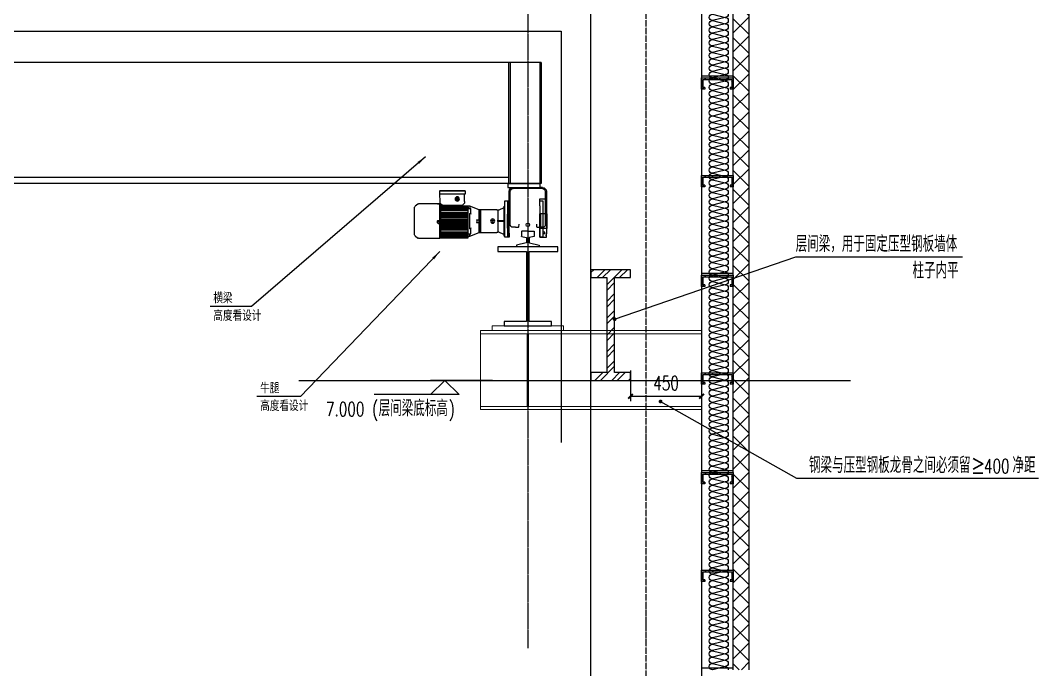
# Model space of a CAD drawing. Extents: x -1899985 to 1774885, y 556286 to 2175695.
# Drawn here: x -1059350 to -1052915, y 573428 to 577535 of the extents above; entities that cross this region are included whole.
import ezdxf

# ---------------------------------------------------------------- set-up
doc = ezdxf.new("R2010")
doc.units = 0
doc.header["$LTSCALE"] = 10
doc.header["$MEASUREMENT"] = 0
for name, pattern in [('20剖面图$0$__DASH', [0.35, 0.25, -0.1]), ('20剖面图$0$CENTER', [2, 1.25, -0.25, 0.25, -0.25]), ('20剖面图$0$DASH', [0.35, 0.25, -0.1]), ('20剖面图$0$DOTE', [2.42, 2, -0.2, 0.02, -0.2]), ('20剖面图$0$HIDDEN', [0.375, 0.25, -0.125])]:
    doc.linetypes.add(name, pattern=pattern)
doc.layers.get('Defpoints').update_dxf_attribs({"color": 210})
for name, color, linetype in [('20剖面图$0$06A-01-03', 7, 'Continuous'), ('20剖面图$0$5剖面线层', 2, 'Continuous'), ('20剖面图$0$A-AXIS-DOTE', 14, '20剖面图$0$DOTE'), ('20剖面图$0$A-AXIS-SYMB', 3, 'Continuous'), ('20剖面图$0$A-HATCH-2', 251, 'Continuous'), ('20剖面图$0$A-LIN-V', 9, 'Continuous'), ('20剖面图$0$AS-COLN', 6, 'Continuous'), ('20剖面图$0$AS-WALL', 40, 'Continuous'), ('20剖面图$0$COLUMN', 9, 'Continuous'), ('20剖面图$0$CRANE', 11, '20剖面图$0$HIDDEN'), ('20剖面图$0$DIM_ELEV', 3, 'Continuous'), ('20剖面图$0$FAG16-10.01MA1-被', 7, 'Continuous'), ('20剖面图$0$FAG16-10.02MA1-被', 7, 'Continuous'), ('20剖面图$0$FAG16-10MA1-端梁结构', 7, 'Continuous'), ('20剖面图$0$FAG16-20.02MA1-轴', 7, 'Continuous'), ('20剖面图$0$FHSGH10105-主梁-01', 7, 'Continuous'), ('20剖面图$0$FHSGH10105-主梁-02', 7, 'Continuous'), ('20剖面图$0$FHSGH10105-主梁-04', 7, 'Continuous'), ('20剖面图$0$FHSGH10105-主梁-06', 7, 'Continuous'), ('20剖面图$0$G80接口', 7, 'Continuous'), ('20剖面图$0$G80箱体', 7, 'Continuous'), ('20剖面图$0$PUB_HATCH', 8, 'Continuous'), ('20剖面图$0$PUB_TEXT', 7, 'Continuous'), ('20剖面图$0$S-DOTE1', 140, '20剖面图$0$CENTER'), ('20剖面图$0$S-SB', 21, 'Continuous'), ('20剖面图$0$六角头螺栓_M5-135', 7, 'Continuous'), ('20剖面图$0$后端盖', 7, 'Continuous'), ('20剖面图$0$建-墙-填充', 8, 'Continuous'), ('20剖面图$0$建-引出', 3, 'Continuous'), ('20剖面图$0$建-柱-钢', 9, 'Continuous'), ('20剖面图$0$接线盒', 7, 'Continuous'), ('20剖面图$0$接线盒盖', 7, 'Continuous'), ('20剖面图$0$机壳', 7, 'Continuous'), ('20剖面图$0$电机接线盒密封垫', 7, 'Continuous'), ('20剖面图$0$端盖', 7, 'Continuous'), ('20剖面图$0$连接板', 7, 'Continuous'), ('20剖面图$0$齿轴1', 7, 'Continuous'), ('A-LIN-V', 9, 'Continuous')]:
    doc.layers.add(name, color=color, linetype=linetype)
doc.layers.add('20剖面图$0$S-bkl', color=4, linetype='Continuous', lineweight=0)
doc.styles.add('20剖面图$0$_TCH_DIM', font='SIMPLEX', dxfattribs={"bigfont": 'GBCBIG'})
doc.styles.add('20剖面图$0$_TCH_DIM_T3', font='SIMPLEX', dxfattribs={"width": 0.705882, "bigfont": 'GBCBIG'})
doc.styles.add('20剖面图$0$A-STANDARD', font='SIMPLEX', dxfattribs={"bigfont": 'GBCBIG'})
doc.dimstyles.new('20剖面图$0$_TCH_ARCH&&30', dxfattribs={"dimtxt": 89.25, "dimasz": 30, "dimexe": 30, "dimexo": 30, "dimgap": 37.875, "dimtad": 1, "dimdec": 0, "dimzin": 0, "dimdsep": 46, "dimtxsty": '20剖面图$0$_TCH_DIM_T3', "dimblk": '20剖面图$0$_ArchTick', "dimcen": 0.09, "dimclrt": 7, "dimazin": 2, "dimtfac": 1, "dimtdec": 0, "dimtix": 1, "dimtmove": 2, "dimatfit": 3, "dimfxl": 1, "dimtolj": 1, "dimtzin": 0, "dimarcsym": 0})

# ---------------------------------------------------------------- blocks, each defined once
blk = doc.blocks.new('20剖面图$0$55555')
at = {"layer": '20剖面图$0$COLUMN'}
blk.add_lwpolyline([(16850, 700), (16850, -14200), (16150, -14200), (16150, 700)], close=True, dxfattribs=at)
blk = doc.blocks.new('20剖面图$0$CURVEPATTERNLIB$SYSLIB$岩棉板')
at = {"color": 0}
for p, q in [((0, -17), (12, -67)), ((12, -67), (24, -17))]:
    blk.add_line(p, q, dxfattribs=at)
for centre, start, end in [((12, -17), 0, 180), ((0, -67), 270, 0), ((24, -67), 180, 270)]:
    blk.add_arc(centre, 12, start, end, dxfattribs=at)
blk = doc.blocks.new('20剖面图$0$CURVEPATTERNLIB$SYSLIB$防水材料1')
at = {"layer": '20剖面图$0$PUB_HATCH'}
h = blk.add_hatch(dxfattribs=at)
h.set_pattern_fill('ANSI31', color=256, scale=10, angle=90, style=0)
h.set_pattern_definition([(45, (-196995.837, -685381.036), (11.22532015, -11.22532015), [])])
h.paths.add_polyline_path([(35, 0), (0, 0), (0, -100), (35, -100), (35, -90), (30, -90), (30, -95), (5, -95), (5, -5), (30, -5), (30, -10), (35, -10)])
h = blk.add_hatch(dxfattribs=at)
h.set_pattern_fill('ANSI31', color=256, scale=10, angle=90, style=0)
h.set_pattern_definition([(45, (-196695.837, -685381.036), (11.22532015, -11.22532015), [])])
h.paths.add_polyline_path([(335, 0), (300, 0), (300, -100), (335, -100), (335, -90), (330, -90), (330, -95), (305, -95), (305, -5), (330, -5), (330, -10), (335, -10)])
at = {"layer": '20剖面图$0$A-LIN-V', "extrusion": (-3.26108e-18, 2.41725e-31, -1)}
blk.add_line((600, 0), (600, -100), dxfattribs=at)
at = {"layer": '20剖面图$0$A-LIN-V'}
for p, q in [((30, -10), (35, -10)), ((330, -10), (335, -10)), ((30, -90), (35, -90)), ((330, -90), (335, -90))]:
    blk.add_line(p, q, dxfattribs=at)
at = {"layer": '20剖面图$0$A-LIN-V', "extrusion": (-3.26108e-18, 2.41725e-31, -1)}
for points in [[(-35, -10), (-35, 0), (0, 0), (0, -100), (-35, -100), (-35, -90)], [(-335, -10), (-335, 0), (-300, 0), (-300, -100), (-335, -100), (-335, -90)], [(-30, -10), (-30, -5), (-5, -5), (-5, -95), (-30, -95), (-30, -90)], [(-330, -10), (-330, -5), (-305, -5), (-305, -95), (-330, -95), (-330, -90)]]:
    blk.add_lwpolyline(points, dxfattribs=at)
at = {"layer": '20剖面图$0$A-LIN-V', "xscale": 0.8142221102150538, "yscale": 0.8108108108108109, "zscale": 0.8142221102150538}
for p in [(0, -20.1), (19.5, -20.1), (39.1, -20.1), (58.6, -20.1), (78.2, -20.1), (97.7, -20.1), (117.2, -20.1), (136.8, -20.1), (156.3, -20.1), (175.9, -20.1), (195.4, -20.1), (215, -20.1), (234.5, -20.1), (254, -20.1), (273.6, -20.1), (293.1, -20.1), (312.7, -20.1), (332.2, -20.1), (351.7, -20.1), (371.3, -20.1), (390.8, -20.1), (410.4, -20.1), (429.9, -20.1), (449.5, -20.1), (469, -20.1), (488.5, -20.1), (508.1, -20.1), (527.6, -20.1), (547.2, -20.1), (566.7, -20.1), (586.2, -20.1)]:
    blk.add_blockref('20剖面图$0$CURVEPATTERNLIB$SYSLIB$岩棉板', p, dxfattribs=at)
blk = doc.blocks.new('20剖面图$0$w42342343')
at = {"layer": '20剖面图$0$PUB_HATCH'}
h = blk.add_hatch(dxfattribs=at)
h.set_pattern_fill('多孔材料', color=256, scale=30, style=0)
h.set_pattern_definition([(45, (60, 0), (-60.000061, 60.000061), []), (135, (60, 0), (-60.000061, -60.000061), [])])
h.paths.add_polyline_path([(-1138445, 573427.5), (-1138445, 585907.5), (-1138545, 585907.5), (-1138545, 573427.5)])
at = {"layer": '20剖面图$0$AS-WALL'}
for p, q in [((-1138545, 573427.5), (-1138545, 585907.5)), ((-1138445, 573427.5), (-1138445, 585907.5))]:
    blk.add_line(p, q, dxfattribs=at)
at = {"layer": '20剖面图$0$COLUMN'}
blk.add_lwpolyline([(-1138245, 582457.5), (-1138245, 568257.5)], dxfattribs=at)
at = {"layer": '20剖面图$0$A-HATCH-2', "xscale": 2.060149600194392, "yscale": 1.999999999990687, "zscale": 1.999999999990687, "rotation": 269.9999999985291}
for p in [(-1138245, 578419.5), (-1138245, 577171.5), (-1138245, 575923.5), (-1138245, 574675.5)]:
    blk.add_blockref('20剖面图$0$CURVEPATTERNLIB$SYSLIB$防水材料1', p, dxfattribs=at)
blk = doc.blocks.new('20剖面图$0$n44')
at = {"layer": '20剖面图$0$5剖面线层'}
h = blk.add_hatch(color=3, dxfattribs=at)
h.dxf.hatch_style = 1
h.paths.add_polyline_path([(1555843.8, -79902.2, 1), (1555816.6, -79902.2, 1)])
at = {"color": 3, "ltscale": 0.5}
for p, q in [((1555344.4, -80107.2), (1555344.4, -80138.3)), ((1555384.3, -80105.6), (1555345.9, -80105.6)), ((1555384.3, -80105.6), (1555422.6, -80105.6)), ((1555424.2, -80107.2), (1555424.2, -80138.3)), ((1555345.6, -80139.8), (1555374.6, -80146.5)), ((1555375.9, -80148), (1555375.9, -80179.4)), ((1555375.9, -80153.1), (1555375.9, -80179.4)), ((1555392.7, -80148), (1555392.7, -80179.4)), ((1555392.7, -80153.1), (1555392.7, -80179.4)), ((1555423, -80139.8), (1555393.9, -80146.5)), ((1555374.6, -80181), (1555311.9, -80195.4)), ((1555374.6, -80181), (1555311.9, -80195.4)), ((1555311.9, -80195.4), (1555311.9, -80205.4)), ((1555311.9, -80205.4), (1555456.7, -80205.4)), ((1555393.9, -80181), (1555456.7, -80195.4)), ((1555393.9, -80181), (1555456.7, -80195.4)), ((1555456.7, -80195.4), (1555456.7, -80205.4))]:
    blk.add_line(p, q, dxfattribs=at)
at = {"color": 3}
blk.add_line((1555513.5, -80086.9), (1555510.4, -80086.9), dxfattribs=at)
at = {"color": 6, "linetype": '20剖面图$0$DASH'}
blk.add_lwpolyline([(1563769.3, -78840.6), (1555174.3, -78840.6), (1555174.3, -81443.1)], dxfattribs=at)
at = {"color": 3}
blk.add_lwpolyline([(1555276.2, -80113.6), (1555289.7, -80113.6), (1555289.7, -80121.4), (1555276.2, -80121.4)], close=True, dxfattribs=at)
at = {"color": 3, "ltscale": 0.5}
for centre, start, end in [((1555345.9, -80107.2), 90, 180), ((1555422.6, -80107.2), 0, 90), ((1555345.9, -80138.3), 180, 257), ((1555374.3, -80148), 0, 77), ((1555374.3, -80179.4), 283, 0), ((1555374.3, -80179.4), 283, 0), ((1555394.3, -80148), 103, 180), ((1555394.3, -80179.4), 180, 257), ((1555394.3, -80179.4), 180, 257), ((1555422.6, -80138.3), 282.99999, 0)]:
    blk.add_arc(centre, 1.57, start, end, dxfattribs=at)
at = {"layer": '20剖面图$0$06A-01-03', "color": 3, "linetype": 'Continuous'}
for p, q in [((1555939.8, -79934.2), (1555939.8, -79934.3)), ((1555939.8, -79934.2), (1555946.9, -79934.2)), ((1555946.9, -79934.3), (1555939.8, -79934.3)), ((1555939.8, -79934.3), (1555939.8, -79935.1)), ((1555939.8, -80047.8), (1555939.8, -79935.1)), ((1555939.8, -79935.1), (1555950.8, -79935.1)), ((1555946.9, -79934.2), (1555946.9, -79934.3)), ((1555946.9, -79935.1), (1555946.9, -79934.3)), ((1555954.7, -79934.7), (1555954.7, -79934.2)), ((1555954.7, -79934.2), (1556075.4, -79934.2)), ((1556080.2, -79935.8), (1556097.1, -79949.1)), ((1556100.1, -80130.5), (1556100.1, -79955.3)), ((1555946.9, -80047.8), (1555939.8, -80047.8)), ((1555946.9, -80042.2), (1555946.9, -80047.8)), ((1555954.7, -80053.2), (1555954.7, -80042.2)), ((1555950.8, -80057), (1555939.8, -80057)), ((1555939.8, -80057.1), (1555939.8, -80057)), ((1555939.8, -80151.7), (1555939.8, -80057.1)), ((1555939.8, -80057.1), (1555950.8, -80057.1)), ((1555946.9, -80151.7), (1555939.8, -80151.7)), ((1556075.4, -80151.7), (1555954.7, -80151.7)), ((1556097.1, -80136.7), (1556080.2, -80150))]:
    blk.add_line(p, q, dxfattribs=at)
for centre, radius, start, end in [((1555950.8, -79852.4), 81.9, 267.25098, 272.74902), ((1556075.4, -79942), 7.86, 51.84277, 90), ((1556092.2, -79955.3), 7.86, 0, 51.84277), ((1555950.8, -80042.2), 3.93, 359.65217, 180.34783), ((1555950.8, -80053.1), 3.91, 269.79706, 359.8507), ((1555950.8, -80053.2), 3.91, 269.78729, 359.86274), ((1555950.8, -80233.5), 81.9, 87.25098, 92.74902), ((1556075.4, -80143.8), 7.86, 270, 308.15723), ((1556092.2, -80130.5), 7.86, 308.15723, 0)]:
    blk.add_arc(centre, radius, start, end, dxfattribs=at)
blk.add_open_spline([(1555950.8, -79935.1), (1555950.9, -79935.1), (1555951, -79935.1), (1555951.3, -79935.1), (1555951.6, -79935.1), (1555951.9, -79935.1), (1555952.4, -79935.1), (1555953, -79935), (1555953.6, -79935), (1555954.1, -79934.9), (1555954.4, -79934.8), (1555954.6, -79934.8), (1555954.6, -79934.7), (1555954.7, -79934.7), (1555954.7, -79934.7), (1555954.7, -79934.7)], degree=3, knots=[0, 0, 0, 0, 0.041659, 0.083241, 0.124924, 0.187526, 0.250171, 0.374622, 0.499792, 0.624328, 0.7493, 0.81163, 0.874211, 0.937221, 1, 1, 1, 1], dxfattribs=at)
at = {"layer": '20剖面图$0$FAG16-10.01MA1-被', "color": 3, "linetype": 'Continuous'}
for p, q in [((1555325, -80082), (1555305.7, -80082)), ((1555328.5, -80078.9), (1555325, -80082)), ((1555329.3, -80062.9), (1555328.5, -80078.9)), ((1555440.1, -80078.7), (1555439.3, -80062.9)), ((1555443.4, -80082), (1555440.1, -80078.7)), ((1555462.9, -80082), (1555443.4, -80082))]:
    blk.add_line(p, q, dxfattribs=at)
at = {"layer": '20剖面图$0$FAG16-10.02MA1-被', "color": 3, "linetype": 'Continuous'}
for p, q in [((1555263.4, -79996.8), (1555263.4, -79995.8)), ((1555308.2, -79995.8), (1555263.4, -79995.8)), ((1555263.4, -79996.8), (1555263.4, -80090.1)), ((1555263.4, -79998.1), (1555266.4, -79998.1)), ((1555305, -79998.9), (1555308.2, -79995.8)), ((1555305, -79999.9), (1555305, -79998.9)), ((1555305, -79999.9), (1555305, -80086.9)), ((1555308.2, -79995.8), (1555308.2, -79996.8)), ((1555308.2, -80090.1), (1555308.2, -79996.8)), ((1555502.1, -79998.1), (1555505.2, -79998.1)), ((1555505.2, -79996.8), (1555505.2, -79995.8)), ((1555505.2, -79995.8), (1555510.4, -79995.8)), ((1555505.2, -79996.8), (1555505.2, -80090.1)), ((1555510.4, -79996.8), (1555510.4, -79995.8)), ((1555510.4, -79995.8), (1555513.5, -79998.9)), ((1555510.4, -79996.8), (1555510.4, -80090.1)), ((1555513.5, -79998.9), (1555513.5, -79999.9)), ((1555513.5, -80086.9), (1555513.5, -79999.9)), ((1555266.4, -80087.7), (1555263.4, -80087.7)), ((1555263.4, -80090.1), (1555308.2, -80090.1)), ((1555308.2, -80090.1), (1555305, -80086.9)), ((1555505.2, -80087.7), (1555502.1, -80087.7)), ((1555510.4, -80090.1), (1555505.2, -80090.1))]:
    blk.add_line(p, q, dxfattribs=at)
at = {"layer": '20剖面图$0$FAG16-10MA1-端梁结构', "color": 3, "linetype": 'Continuous'}
for p, q in [((1555266.4, -79855.9), (1555266.4, -80119.9)), ((1555272.7, -80066.3), (1555272.7, -79855.9)), ((1555477, -79830.8), (1555291.6, -79830.8)), ((1555291.6, -79837.1), (1555477, -79837.1)), ((1555495.9, -80066.3), (1555495.9, -79855.9)), ((1555502.1, -80119.9), (1555502.1, -79855.9)), ((1555510, -79914.1), (1555502.1, -79914.1)), ((1555510, -79945.5), (1555510, -79914.1)), ((1555510, -79945.5), (1555510, -79995.8)), ((1555288.4, -80082), (1555305.7, -80082)), ((1555308.6, -80113.6), (1555308.6, -80090.1)), ((1555308.6, -80113.6), (1555308.6, -80145.1)), ((1555462.9, -80082), (1555480.1, -80082)), ((1555510, -80090.1), (1555510, -80113.6)), ((1555510, -80145.1), (1555510, -80113.6)), ((1555266.4, -80145.1), (1555266.4, -80119.9)), ((1555308.6, -80145.1), (1555266.4, -80145.1)), ((1555502.1, -80119.9), (1555502.1, -80145.1)), ((1555502.1, -80145.1), (1555510, -80145.1))]:
    blk.add_line(p, q, dxfattribs=at)
for centre, radius, start, end in [((1555291.6, -79855.9), 25.1, 90, 180), ((1555291.6, -79855.9), 18.9, 90, 180), ((1555477, -79855.9), 25.1, 0, 90), ((1555477, -79855.9), 18.9, 0, 90), ((1555288.4, -80066.3), 15.7, 180, 270), ((1555384.3, -80066.5), 11, 0, 180), ((1555384.3, -80066.5), 11, 180, 0), ((1555480.1, -80066.3), 15.7, 270, 0), ((1555291.6, -80119.9), 25.1, 180, 221.40962)]:
    blk.add_arc(centre, radius, start, end, dxfattribs=at)
at = {"layer": '20剖面图$0$FAG16-20.02MA1-轴', "color": 3, "linetype": 'Continuous'}
for p, q in [((1555289.7, -79914.1), (1555289.7, -79945.5)), ((1555308.6, -79914.1), (1555289.7, -79914.1)), ((1555510, -79914.1), (1555510, -79945.5)), ((1555528.9, -79914.1), (1555510, -79914.1)), ((1555528.9, -79945.5), (1555528.9, -79914.1)), ((1555289.7, -79945.5), (1555289.7, -80113.6)), ((1555510, -79995.8), (1555510, -79945.5)), ((1555528.9, -80113.6), (1555528.9, -79945.5)), ((1555289.7, -80113.6), (1555289.7, -80145.1)), ((1555308.6, -80090.1), (1555308.6, -80113.6)), ((1555308.6, -80145.1), (1555308.6, -80113.6)), ((1555510, -80113.6), (1555510, -80090.1)), ((1555510, -80113.6), (1555510, -80145.1)), ((1555528.9, -80145.1), (1555528.9, -80113.6)), ((1555289.7, -80145.1), (1555308.6, -80145.1)), ((1555510, -80145.1), (1555528.9, -80145.1))]:
    blk.add_line(p, q, dxfattribs=at)
at = {"layer": '20剖面图$0$FHSGH10105-主梁-01', "color": 3, "linetype": 'Continuous'}
for p, q in [((1555299.5, -79040.6), (1555299.5, -79653.6)), ((1555308.6, -79040.6), (1555308.6, -79653.6)), ((1555299.5, -79653.6), (1555299.5, -79805.6)), ((1555308.6, -79653.6), (1555308.6, -79810.7))]:
    blk.add_line(p, q, dxfattribs=at)
at = {"layer": '20剖面图$0$FHSGH10105-主梁-02', "color": 3, "linetype": 'Continuous'}
for p, q in [((1555494.3, -79653.2), (1555494.3, -79040.6)), ((1555503.3, -79653.2), (1555503.3, -79040.6)), ((1555494.3, -79805.6), (1555494.3, -79653.2)), ((1555503.3, -79805.6), (1555503.3, -79653.2))]:
    blk.add_line(p, q, dxfattribs=at)
at = {"layer": '20剖面图$0$FHSGH10105-主梁-04', "color": 3, "linetype": 'Continuous'}
blk.add_line((1555299.5, -79040.6), (1563769.3, -79040.6), dxfattribs=at)
at = {"layer": '20剖面图$0$FHSGH10105-主梁-06', "color": 3, "linetype": 'Continuous'}
for p, q in [((1555503.3, -79766.3), (1563769.3, -79766.3)), ((1555299.5, -79805.6), (1563769.3, -79805.6))]:
    blk.add_line(p, q, dxfattribs=at)
at = {"layer": '20剖面图$0$G80接口', "color": 3, "linetype": 'Continuous'}
for p, q in [((1555683.6, -80115.2), (1555683.6, -79970.6)), ((1555683.6, -79970.6), (1555691.5, -79970.6)), ((1555691.5, -79970.6), (1555751.2, -79948.6)), ((1555691.5, -80035.1), (1555691.5, -79970.6)), ((1555743.4, -79962.2), (1555743.4, -79962.8)), ((1555743.4, -79963.6), (1555743.4, -79962.8)), ((1555762.2, -79962.8), (1555743.4, -79962.8)), ((1555743.4, -79972.5), (1555743.4, -79963.6)), ((1555743.4, -79974.6), (1555743.4, -79972.5)), ((1555743.4, -79997.8), (1555743.4, -79974.6)), ((1555751.2, -79948.6), (1555751.2, -79962.1)), ((1555751.2, -79948.6), (1555762.2, -79948.6)), ((1555762.2, -79954), (1555762.2, -79961)), ((1555762.2, -79972.5), (1555762.2, -79963.6)), ((1555762.2, -79988), (1555762.2, -79978.2)), ((1555708.5, -80035.1), (1555691.5, -80035.1)), ((1555691.5, -80050.8), (1555691.5, -80035.1)), ((1555708.5, -80050.8), (1555691.5, -80050.8)), ((1555691.5, -80115.2), (1555691.5, -80050.8)), ((1555743.4, -79997.8), (1555743.4, -80000)), ((1555751.2, -80091.6), (1555751.2, -79994.3)), ((1555762.2, -80001.2), (1555762.2, -79996.3)), ((1555762.2, -80015.2), (1555762.2, -80008.8)), ((1555762.2, -80029.9), (1555762.2, -80021.1)), ((1555762.2, -80046.8), (1555762.2, -80039)), ((1555691.5, -80115.2), (1555683.6, -80115.2)), ((1555751.2, -80137.2), (1555691.5, -80115.2)), ((1555743.4, -80085.8), (1555743.4, -80088.1)), ((1555743.4, -80111.2), (1555743.4, -80088.1)), ((1555743.4, -80113.3), (1555743.4, -80111.2)), ((1555743.4, -80122.3), (1555743.4, -80113.3)), ((1555762.2, -80064.7), (1555762.2, -80056.3)), ((1555762.2, -80077.6), (1555762.2, -80070.7)), ((1555762.2, -80089.5), (1555762.2, -80084.6)), ((1555762.2, -80107.6), (1555762.2, -80097.8)), ((1555762.2, -80122.3), (1555762.2, -80113.3)), ((1555743.4, -80123.1), (1555743.4, -80122.3)), ((1555743.4, -80123.1), (1555743.4, -80123.6)), ((1555762.2, -80123.1), (1555743.4, -80123.1)), ((1555751.2, -80137.2), (1555751.2, -80123.7)), ((1555762.2, -80137.2), (1555751.2, -80137.2))]:
    blk.add_line(p, q, dxfattribs=at)
for centre, radius, start, end in [((1555750.9, -79962.2), 0.34, 332.07694, 0.27003), ((1555736.8, -80042.9), 29.4, 164.48016, 195.51984), ((1557319.6, -79492), 1646.8, 197.68749, 197.74706), ((1555750.3, -79994.2), 0.868, 359.56701, 17.36443), ((1557320.1, -80594), 1647.3, 162.25295, 162.3125), ((1555750.3, -80091.6), 0.868, 342.63557, 0.43299), ((1555750.9, -80123.7), 0.34, 359.72997, 27.92306)]:
    blk.add_arc(centre, radius, start, end, dxfattribs=at)
for points, knots in [([(1555751.2, -79962.3), (1555751.2, -79962.3), (1555751.1, -79962.4), (1555751.1, -79962.5), (1555751, -79962.6), (1555750.9, -79962.7), (1555750.9, -79962.7), (1555750.9, -79962.7), (1555750.8, -79962.7), (1555750.8, -79962.7), (1555750.8, -79962.7), (1555750.8, -79962.7), (1555750.7, -79962.8), (1555750.7, -79962.8), (1555750.7, -79962.8), (1555750.7, -79962.8), (1555750.7, -79962.8), (1555750.7, -79962.8), (1555750.7, -79962.8), (1555750.7, -79962.8), (1555750.7, -79962.8), (1555750.7, -79962.8), (1555750.7, -79962.8), (1555750.7, -79962.8)], [0, 0, 0, 0, 0.125, 0.25, 0.375, 0.5, 0.625, 0.625, 0.65625, 0.65625, 0.6875, 0.75, 0.875, 0.875, 0.9375, 0.96875, 0.984375, 0.988281, 0.988281, 0.990234, 0.990234, 0.992187, 1, 1, 1, 1]), ([(1555751.2, -80123.5), (1555751.2, -80123.5), (1555751.1, -80123.4), (1555751.1, -80123.3), (1555751, -80123.2), (1555750.9, -80123.2), (1555750.9, -80123.2), (1555750.9, -80123.1), (1555750.9, -80123.1), (1555750.8, -80123.1), (1555750.8, -80123.1), (1555750.7, -80123.1), (1555750.7, -80123.1), (1555750.7, -80123.1), (1555750.7, -80123.1), (1555750.7, -80123.1), (1555750.7, -80123.1), (1555750.7, -80123.1), (1555750.7, -80123.1), (1555750.7, -80123.1), (1555750.7, -80123.1)], [0, 0, 0, 0, 0.125, 0.25, 0.375, 0.5, 0.5, 0.5625, 0.5625, 0.625, 0.75, 0.875, 0.875, 0.9375, 0.96875, 0.984375, 0.988281, 0.988281, 0.992188, 1, 1, 1, 1])]:
    blk.add_open_spline(points, degree=3, knots=knots, dxfattribs=at)
at = {"layer": '20剖面图$0$G80箱体', "color": 3, "linetype": 'Continuous'}
for p, q in [((1555528.9, -79948.6), (1555533.6, -79948.6)), ((1555533.6, -80137.2), (1555533.6, -79948.6)), ((1555533.6, -79956.5), (1555536.7, -79958.1)), ((1555536.7, -79958.1), (1555566.6, -79973.8)), ((1555566.6, -79973.8), (1555571.1, -79973.8)), ((1555574.6, -79973.8), (1555571.1, -79973.8)), ((1555573.6, -79977.1), (1555573.6, -80037.4)), ((1555579.9, -79970.6), (1555683.6, -79970.6)), ((1555683.6, -79970.6), (1555683.6, -80115.2)), ((1555536.7, -80040.6), (1555566.6, -80040.6)), ((1555536.7, -80045.3), (1555566.6, -80045.3)), ((1555566.6, -80040.6), (1555571.1, -80040.6)), ((1555566.6, -80040.6), (1555566.6, -80045.3)), ((1555566.6, -80045.3), (1555571.1, -80045.3)), ((1555573.6, -80048.4), (1555573.6, -80108.7)), ((1555574.6, -80037.5), (1555574.6, -80048.3)), ((1555536.7, -80127.7), (1555566.6, -80112.1)), ((1555566.6, -80112.1), (1555571.1, -80112.1)), ((1555571.1, -80112.1), (1555574.6, -80112.1)), ((1555683.6, -80115.2), (1555579.9, -80115.2)), ((1555533.6, -80137.2), (1555528.9, -80137.2)), ((1555536.7, -80127.7), (1555533.6, -80129.3))]:
    blk.add_line(p, q, dxfattribs=at)
for radius in [13.4, 5.43]:
    blk.add_circle((1555606.6, -80042.9), radius, dxfattribs=at)
for centre, radius, start, end in [((1555580, -79977.1), 6.35, 147.95699, 180.0192), ((1555579.9, -79976.9), 6.29, 90, 149.58944), ((1555536.7, -80037.4), 3.14, 180, 270), ((1555536.7, -80048.4), 3.14, 90, 180), ((1555580, -80108.7), 6.35, 179.98073, 212.04308), ((1555579.9, -80108.9), 6.29, 210.38929, 270)]:
    blk.add_arc(centre, radius, start, end, dxfattribs=at)
for points, degree, knots in [([(1555573.6, -80037.4), (1555573.6, -80037.8), (1555573.6, -80038.2), (1555573.2, -80039), (1555573, -80039.3), (1555572.4, -80039.9), (1555572.1, -80040.2), (1555571.3, -80040.5), (1555570.9, -80040.6), (1555570.5, -80040.6)], 3, [0, 0, 0, 0, 0.25, 0.25, 0.5, 0.5, 0.75, 0.75, 1, 1, 1, 1]), ([(1555570.5, -80045.3), (1555570.9, -80045.3), (1555571.3, -80045.3), (1555572.1, -80045.7), (1555572.4, -80045.9), (1555573, -80046.5), (1555573.2, -80046.8), (1555573.6, -80047.6), (1555573.6, -80048), (1555573.6, -80048.4)], 3, [0, 0, 0, 0, 0.25, 0.25, 0.5, 0.5, 0.75, 0.75, 1, 1, 1, 1]), ([(1555571.1, -80040.6), (1555571.8, -80040.6), (1555572.4, -80040.3), (1555573, -80040.1), (1555573.5, -80039.7), (1555573.7, -80039.5), (1555573.9, -80039.3), (1555574.1, -80039), (1555574.3, -80038.7), (1555574.4, -80038.5), (1555574.5, -80038.2), (1555574.6, -80037.9), (1555574.6, -80037.5)], 2, [0, 0, 0, 0.25, 0.25, 0.5, 0.5, 0.625, 0.625, 0.75, 0.75, 0.875, 0.875, 1, 1, 1]), ([(1555574.6, -80048.3), (1555574.6, -80047.7), (1555574.3, -80047.1), (1555574.1, -80046.8), (1555573.9, -80046.6), (1555573.7, -80046.3), (1555573.5, -80046.1), (1555573, -80045.7), (1555572.4, -80045.5), (1555571.8, -80045.3), (1555571.1, -80045.3)], 2, [0, 0, 0, 0.25, 0.25, 0.375, 0.375, 0.5, 0.5, 0.75, 0.75, 1, 1, 1])]:
    blk.add_open_spline(points, degree=degree, knots=knots, dxfattribs=at)
at = {"layer": '20剖面图$0$六角头螺栓_M5-135', "color": 3, "linetype": 'Continuous'}
for p, q in [((1555762.2, -79970.1), (1555781.5, -79970.1)), ((1555781.5, -79970.1), (1555936.6, -79970.1)), ((1555781.5, -80115.7), (1555762.2, -80115.7)), ((1555936.6, -80115.7), (1555781.5, -80115.7))]:
    blk.add_line(p, q, dxfattribs=at)
at = {"layer": '20剖面图$0$后端盖', "color": 3, "linetype": 'Continuous'}
for p, q in [((1555936.6, -79937.1), (1555936.6, -79936.8)), ((1555936.6, -79936.8), (1555939.8, -79936.8)), ((1555936.6, -79937.1), (1555936.6, -79938.4)), ((1555936.6, -79938.4), (1555936.6, -79946.2)), ((1555936.6, -79954), (1555936.6, -79961)), ((1555936.6, -79962.4), (1555939.8, -79962.4)), ((1555936.6, -79962.8), (1555936.6, -79973.4)), ((1555936.6, -79984.8), (1555936.6, -79984.6)), ((1555936.6, -79984.8), (1555936.6, -79988)), ((1555936.6, -79995.5), (1555936.6, -80001.2)), ((1555936.6, -80007.5), (1555936.6, -80015.2)), ((1555936.6, -80021.1), (1555936.6, -80029.6)), ((1555936.6, -80035.5), (1555936.6, -80050.3)), ((1555936.6, -80056.3), (1555936.6, -80064.7)), ((1555936.6, -80070.7), (1555936.6, -80078.3)), ((1555936.6, -80084.6), (1555936.6, -80090.3)), ((1555936.6, -80098.3), (1555936.6, -80101)), ((1555936.6, -80101.2), (1555936.6, -80101)), ((1555936.6, -80112.4), (1555936.6, -80123.1)), ((1555939.8, -80123.4), (1555936.6, -80123.4)), ((1555936.6, -80148.7), (1555936.6, -80149)), ((1555939.8, -80149), (1555936.6, -80149))]:
    blk.add_line(p, q, dxfattribs=at)
blk.add_circle((1555950.8, -80042.9), 2.55, dxfattribs=at)
at = {"layer": '20剖面图$0$接线盒', "color": 3, "linetype": 'Continuous'}
for p, q in [((1555784.7, -79919.8), (1555783.8, -79871.5)), ((1555784.7, -79919.8), (1555784.8, -79928.4)), ((1555938.4, -79928.4), (1555938.5, -79919.8)), ((1555938.5, -79919.8), (1555939.4, -79871.5)), ((1555785.8, -79930.6), (1555800, -79944.6)), ((1555800.7, -79944.6), (1555800, -79944.6)), ((1555800.7, -79944.6), (1555807, -79944.6)), ((1555808.5, -79944.6), (1555807, -79944.6)), ((1555808.5, -79944.6), (1555914.7, -79944.6)), ((1555916.3, -79944.6), (1555914.7, -79944.6)), ((1555916.3, -79944.6), (1555922.5, -79944.6)), ((1555923.2, -79944.6), (1555922.5, -79944.6)), ((1555923.2, -79944.6), (1555937.4, -79930.6))]:
    blk.add_line(p, q, dxfattribs=at)
blk.add_circle((1555830.2, -79902.2), 13.6, dxfattribs=at)
for centre, start, end in [((1555788, -79928.3), 181, 225.5), ((1555935.2, -79928.3), 314.5, 359)]:
    blk.add_arc(centre, 3.14, start, end, dxfattribs=at)
at = {"layer": '20剖面图$0$接线盒盖', "color": 3, "linetype": 'Continuous'}
for p, q in [((1555780.2, -79853.4), (1555779.9, -79871.5)), ((1555781, -79851.6), (1555942.2, -79851.6)), ((1555781, -79852.1), (1555781, -79851.6)), ((1555781, -79852.1), (1555781, -79852.7)), ((1555781, -79852.7), (1555788.1, -79852.7)), ((1555788.1, -79852.7), (1555935.2, -79852.7)), ((1555935.2, -79852.7), (1555942.2, -79852.7)), ((1555942.2, -79852.1), (1555943, -79852.2)), ((1555943, -79853.4), (1555943.3, -79871.5)), ((1555779.9, -79871.5), (1555787.8, -79871.5)), ((1555787.8, -79871.5), (1555935.5, -79871.5)), ((1555935.5, -79871.5), (1555943.3, -79871.5))]:
    blk.add_line(p, q, dxfattribs=at)
for centre, radius, start, end in [((1555781, -79852.4), 0.79, 91.63649, 171.01573), ((1555781, -79852.4), 0.786, 90, 91.40028), ((1555942.2, -79852.4), 0.786, 88.59972, 90), ((1555937.2, -79851.8), 5, 356.84547, 3.15453), ((1555942.2, -79852.4), 0.791, 9.08588, 88.26189), ((1555942.2, -79853.5), 0.786, 1.00383, 89.99617), ((1555942.2, -79852.4), 0.785, 0.9973, 8.75076)]:
    blk.add_arc(centre, radius, start, end, dxfattribs=at)
blk.add_open_spline([(1555781, -79852.7), (1555780.8, -79852.7), (1555780.6, -79852.8), (1555780.3, -79853), (1555780.2, -79853.2), (1555780.2, -79853.4)], degree=3, knots=[0, 0, 0, 0, 0.5, 0.5, 1, 1, 1, 1], dxfattribs=at)
at = {"layer": '20剖面图$0$机壳', "color": 3, "linetype": 'Continuous'}
for p, q in [((1555762.2, -79949.3), (1555762.2, -79946.2)), ((1555936.6, -79946.2), (1555762.2, -79946.2)), ((1555762.2, -79954), (1555762.2, -79949.3)), ((1555936.6, -79949.3), (1555762.2, -79949.3)), ((1555936.6, -79954), (1555762.2, -79954)), ((1555762.2, -79965.2), (1555762.2, -79961)), ((1555936.6, -79961), (1555762.2, -79961)), ((1555936.6, -79965.2), (1555762.2, -79965.2)), ((1555936.6, -79968.5), (1555762.2, -79968.5)), ((1555762.2, -79975.5), (1555762.2, -79970.7)), ((1555936.6, -79970.7), (1555762.2, -79970.7)), ((1555762.2, -79978.2), (1555762.2, -79975.5)), ((1555936.6, -79975.5), (1555762.2, -79975.5)), ((1555936.6, -79946.2), (1555936.6, -79949.3)), ((1555936.6, -79949.3), (1555936.6, -79954)), ((1555936.6, -79961), (1555936.6, -79965.2)), ((1555936.6, -79970.7), (1555936.6, -79975.5)), ((1555936.6, -79975.5), (1555936.6, -79984.6)), ((1555936.6, -79987.5), (1555762.2, -79987.5)), ((1555762.2, -79990.1), (1555762.2, -79988)), ((1555936.6, -79988), (1555762.2, -79988)), ((1555762.2, -79996.3), (1555762.2, -79990.1)), ((1555936.6, -79990.1), (1555762.2, -79990.1)), ((1555936.6, -79997.2), (1555762.2, -79997.2)), ((1555762.2, -80003.4), (1555762.2, -80001.2)), ((1555936.6, -80001.2), (1555762.2, -80001.2)), ((1555762.2, -80008.2), (1555762.2, -80003.4)), ((1555936.6, -80003.4), (1555762.2, -80003.4)), ((1555936.6, -80008.8), (1555762.2, -80008.8)), ((1555762.2, -80017.5), (1555762.2, -80015.2)), ((1555936.6, -80015.2), (1555762.2, -80015.2)), ((1555762.2, -80020.7), (1555762.2, -80017.5)), ((1555936.6, -80017.5), (1555762.2, -80017.5)), ((1555936.6, -80021.1), (1555762.2, -80021.1)), ((1555936.6, -80029.6), (1555762.2, -80029.6)), ((1555762.2, -80032.7), (1555762.2, -80029.9)), ((1555762.2, -80039), (1555762.2, -80032.7)), ((1555936.6, -80032.7), (1555762.2, -80032.7)), ((1555936.6, -80039), (1555762.2, -80039)), ((1555762.2, -80053.1), (1555762.2, -80046.8)), ((1555936.6, -80046.8), (1555762.2, -80046.8)), ((1555936.6, -79988), (1555936.6, -79990.1)), ((1555936.6, -79990.1), (1555936.6, -79995.5)), ((1555936.6, -80001.2), (1555936.6, -80003.4)), ((1555936.6, -80003.4), (1555936.6, -80007.5)), ((1555936.6, -80015.2), (1555936.6, -80017.5)), ((1555936.6, -80017.5), (1555936.6, -80020.3)), ((1555936.6, -80030.3), (1555936.6, -80032.7)), ((1555936.6, -80032.7), (1555936.6, -80039)), ((1555936.6, -80046.8), (1555936.6, -80053.1)), ((1555762.2, -80055.9), (1555762.2, -80053.1)), ((1555936.6, -80053.1), (1555762.2, -80053.1)), ((1555936.6, -80056.3), (1555762.2, -80056.3)), ((1555936.6, -80064.7), (1555762.2, -80064.7)), ((1555762.2, -80068.3), (1555762.2, -80065.1)), ((1555762.2, -80070.7), (1555762.2, -80068.3)), ((1555936.6, -80068.3), (1555762.2, -80068.3)), ((1555936.6, -80070.7), (1555762.2, -80070.7)), ((1555936.6, -80077), (1555762.2, -80077)), ((1555762.2, -80082.4), (1555762.2, -80077.6)), ((1555762.2, -80084.6), (1555762.2, -80082.4)), ((1555936.6, -80082.4), (1555762.2, -80082.4)), ((1555936.6, -80084.6), (1555762.2, -80084.6)), ((1555936.6, -80088.7), (1555762.2, -80088.7)), ((1555762.2, -80095.7), (1555762.2, -80089.5)), ((1555762.2, -80097.8), (1555762.2, -80095.7)), ((1555936.6, -80095.7), (1555762.2, -80095.7)), ((1555936.6, -80097.8), (1555762.2, -80097.8)), ((1555936.6, -80098.3), (1555762.2, -80098.3)), ((1555762.2, -80110.3), (1555762.2, -80107.6)), ((1555762.2, -80115.1), (1555762.2, -80110.3)), ((1555936.6, -80110.3), (1555762.2, -80110.3)), ((1555936.6, -80115.1), (1555762.2, -80115.1)), ((1555936.6, -80053.1), (1555936.6, -80055.5)), ((1555936.6, -80065.5), (1555936.6, -80068.3)), ((1555936.6, -80068.3), (1555936.6, -80070.7)), ((1555936.6, -80078.3), (1555936.6, -80082.4)), ((1555936.6, -80082.4), (1555936.6, -80084.6)), ((1555936.6, -80090.3), (1555936.6, -80095.7)), ((1555936.6, -80095.7), (1555936.6, -80097.8)), ((1555936.6, -80101.2), (1555936.6, -80110.3)), ((1555936.6, -80110.3), (1555936.6, -80115.1)), ((1555936.6, -80117.3), (1555762.2, -80117.3)), ((1555762.2, -80124.8), (1555762.2, -80120.6)), ((1555936.6, -80120.6), (1555762.2, -80120.6)), ((1555762.2, -80134.1), (1555762.2, -80124.8)), ((1555936.6, -80124.8), (1555762.2, -80124.8)), ((1555762.2, -80135.3), (1555762.2, -80134.1)), ((1555936.6, -80134.1), (1555762.2, -80134.1)), ((1555762.2, -80140.6), (1555762.2, -80135.3)), ((1555936.6, -80135.3), (1555762.2, -80135.3)), ((1555762.2, -80141.5), (1555762.2, -80140.6)), ((1555936.6, -80140.6), (1555762.2, -80140.6)), ((1555762.2, -80145.3), (1555762.2, -80141.5)), ((1555936.6, -80141.5), (1555762.2, -80141.5)), ((1555762.2, -80145.9), (1555762.2, -80145.3)), ((1555936.6, -80145.3), (1555762.2, -80145.3)), ((1555762.2, -80148.5), (1555762.2, -80145.9)), ((1555936.6, -80145.9), (1555762.2, -80145.9)), ((1555762.2, -80148.9), (1555762.2, -80148.5)), ((1555936.6, -80148.5), (1555762.2, -80148.5)), ((1555936.6, -80148.9), (1555762.2, -80148.9)), ((1555936.6, -80120.6), (1555936.6, -80124.8)), ((1555936.6, -80125.2), (1555936.6, -80134.1)), ((1555936.6, -80134.1), (1555936.6, -80135.3)), ((1555936.6, -80135.3), (1555936.6, -80140.6)), ((1555936.6, -80140.6), (1555936.6, -80141.5)), ((1555936.6, -80141.5), (1555936.6, -80145.3)), ((1555936.6, -80145.3), (1555936.6, -80145.9)), ((1555936.6, -80145.9), (1555936.6, -80148.5)), ((1555936.6, -80148.5), (1555936.6, -80148.9))]:
    blk.add_line(p, q, dxfattribs=at)
at = {"layer": '20剖面图$0$电机接线盒密封垫', "color": 3, "linetype": 'Continuous'}
for p, q in [((1555802.3, -79946.2), (1555802.3, -79944.6)), ((1555920.9, -79944.6), (1555920.9, -79946.2))]:
    blk.add_line(p, q, dxfattribs=at)
at = {"layer": '20剖面图$0$端盖', "color": 3, "linetype": 'Continuous'}
for p, q in [((1555308.6, -79901.5), (1555266.4, -79901.5)), ((1555308.6, -79946.9), (1555308.6, -79901.5)), ((1555308.6, -79946.9), (1555308.6, -79995.8))]:
    blk.add_line(p, q, dxfattribs=at)
at = {"layer": '20剖面图$0$连接板', "color": 3, "linetype": 'Continuous'}
for p, q in [((1555291.6, -79830.8), (1555308.6, -79830.8)), ((1555510, -79805.6), (1555308.6, -79805.6)), ((1555308.6, -79805.6), (1555308.6, -79830.8)), ((1555510, -79830.8), (1555477, -79830.8)), ((1555510, -79805.6), (1555510, -79830.8))]:
    blk.add_line(p, q, dxfattribs=at)
at = {"layer": '20剖面图$0$齿轴1', "color": 3, "linetype": 'Continuous'}
blk.add_line((1555682.9, -80045.4), (1555682.9, -80047), dxfattribs=at)
blk.add_arc((1555325.1, -80043.2), 357.7, 359.91686, 0.06737, dxfattribs=at)
blk.add_open_spline([(1555682.9, -80038.8), (1555682.9, -80038.6), (1555682.9, -80038.3), (1555682.9, -80037.7), (1555682.9, -80036.9)], degree=2, knots=[0, 0, 0, 0.5, 0.5, 1, 1, 1], dxfattribs=at)
blk = doc.blocks.new('20剖面图$0$G$C20E3758E')
at = {"layer": '20剖面图$0$CRANE', "linetype": 'ByBlock', "ltscale": 2}
blk.add_lwpolyline([(4679.46, 1775.64), (4437.66, 1775.64), (4437.66, 1756.74), (4552.83, 1756.74), (4552.83, 1475.31), (4463.12, 1475.31), (4463.12, 1457.49), (4654.01, 1457.49), (4654.01, 1475.31), (4564.29, 1475.31), (4564.29, 1756.74), (4679.46, 1756.74), (4679.46, 1775.64)], dxfattribs=at)
at = {"layer": '20剖面图$0$S-bkl'}
for p, q in [((5257.6, 1438.4), (4367.67, 1438.4)), ((5257.6, 1425.67), (4367.67, 1425.67)), ((4555.38, 1132.98), (4555.38, 1425.67)), ((4561.74, 1132.98), (4561.74, 1425.67)), ((5257.6, 1132.98), (4367.67, 1132.98)), ((5257.6, 1120.25), (4367.67, 1120.25))]:
    blk.add_line(p, q, dxfattribs=at)
blk.add_lwpolyline([(4367.67, 1438.4), (4367.67, 1120.25)], dxfattribs=at)
blk.add_lwpolyline([(4701.73, 1438.4), (4415.39, 1438.4), (4415.39, 1457.49), (4701.73, 1457.49)], close=True, dxfattribs=at)
at = {"layer": '20剖面图$0$S-DOTE1', "ltscale": 0.5}
blk.add_lwpolyline([(4558.56, 3953.59), (4558.56, 160.11)], dxfattribs=at)
at = {"layer": '20剖面图$0$建-引出', "color": 3}
for p, q in [((4147.25, 2138.21), (3447.32, 1535.32)), ((4204.52, 1756.43), (3644.58, 1172.63)), ((3447.32, 1535.32), (3280.61, 1535.32)), ((3644.58, 1172.63), (3468.96, 1172.63))]:
    blk.add_line(p, q, dxfattribs=at)
for points in [[(4147.25, 2138.21, 0, 10.18, 0), (4118.33, 2113.3, 0, 0, 0)], [(4204.52, 1756.43, 0, 10.18, 0), (4178.09, 1728.88, 0, 0, 0)]]:
    blk.add_lwpolyline(points, format="xyseb", dxfattribs=at)
at = {"layer": '20剖面图$0$S-SB', "xscale": -0.6363000000750548, "yscale": 0.6363000000750548, "zscale": 0.6363000000750548}
blk.add_blockref('20剖面图$0$n44', (994249.58, 52810.36), dxfattribs=at)
at = {"layer": '20剖面图$0$PUB_TEXT', "style": '20剖面图$0$A-STANDARD'}
for s, p in [('横梁', (3293.97, 1548.69)), ('高度看设计', (3293.97, 1477.42)), ('牛腿', (3482.32, 1186)), ('高度看设计', (3482.32, 1114.73))]:
    blk.add_text(s, height=42.962, dxfattribs=at).set_placement(p)
blk = doc.blocks.new('20剖面图$0$_ArchTick')
at = {"color": 0, "linetype": 'ByBlock', "const_width": 0.4}
blk.add_lwpolyline([(-0.5, -0.5), (0.5, 0.5)], dxfattribs=at)
blk = doc.blocks.new('*D345')
at = {"layer": '20剖面图$0$A-AXIS-SYMB', "color": 0, "lineweight": -2, "transparency": 16777216}
for p, q in [((-1055495, 575319.9), (-1055495, 575127)), ((-1055045, 575319.9), (-1055045, 575127)), ((-1055495, 575157), (-1055045, 575157))]:
    blk.add_line(p, q, dxfattribs=at)
at = {"layer": 'Defpoints', "color": 0, "transparency": 16777216}
for p in [(-1055495, 575349.9), (-1055045, 575349.9), (-1055045, 575157)]:
    blk.add_point(p, dxfattribs=at)
at = {"layer": '20剖面图$0$A-AXIS-SYMB', "color": 0, "lineweight": -2, "transparency": 16777216, "xscale": 30, "yscale": 30, "zscale": 30, "rotation": 180}
blk.add_blockref('20剖面图$0$_ArchTick', (-1055495, 575157), dxfattribs=at)
at = {"layer": '20剖面图$0$A-AXIS-SYMB', "color": 0, "lineweight": -2, "transparency": 16777216, "xscale": 30, "yscale": 30, "zscale": 30}
blk.add_blockref('20剖面图$0$_ArchTick', (-1055045, 575157), dxfattribs=at)
at = {"layer": '20剖面图$0$A-AXIS-SYMB', "color": 7, "transparency": 16777216, "insert": (-1055270, 575239.5), "char_height": 89.25, "attachment_point": 5, "style": '20剖面图$0$_TCH_DIM_T3'}
blk.add_mtext('\\A1;450', dxfattribs=at)
blk = doc.blocks.new('20剖面图')
at = {"layer": '20剖面图$0$建-墙-填充'}
h = blk.add_hatch(dxfattribs=at)
h.set_pattern_fill('金属', color=256, scale=30, style=0)
h.set_pattern_definition([(45, (0, 0), (-53.0330086, 53.0330086), []), (45, (35.355, 0), (-53.0330086, 53.0330086), [])])
h.paths.add_polyline_path([(-1055745, 575957.5), (-1055745, 575907.5), (-1055645, 575907.5), (-1055645, 575307.5), (-1055745, 575307.5), (-1055745, 575257.5), (-1055495, 575257.5), (-1055495, 575307.5), (-1055595, 575307.5), (-1055595, 575907.5), (-1055495, 575907.5), (-1055495, 575957.5)])
at = {"layer": '20剖面图$0$A-AXIS-DOTE', "ltscale": 2}
blk.add_line((-1055395, 562443.9), (-1055395, 589505.1), dxfattribs=at)
at = {"layer": '20剖面图$0$A-AXIS-DOTE', "linetype": '20剖面图$0$__DASH', "ltscale": 2}
blk.add_line((-1057591.5, 575257.5), (-1054103.8, 575257.5), dxfattribs=at)
at = {"layer": '20剖面图$0$A-AXIS-SYMB'}
for p, q in [((-1055595, 575644.6), (-1054450.2, 576039)), ((-1054450.2, 576039), (-1053397.1, 576039)), ((-1055304.8, 575124.3), (-1054446.7, 574639.7)), ((-1054446.7, 574639.7), (-1052915.5, 574639.7))]:
    blk.add_line(p, q, dxfattribs=at)
at = {"layer": '20剖面图$0$A-AXIS-SYMB', "const_width": 12}
for points in [[(-1055600.7, 575642.6, 1), (-1055589.3, 575646.5, 1)], [(-1055310, 575127.3, 1), (-1055299.6, 575121.4, 1)]]:
    blk.add_lwpolyline(points, format="xyb", close=True, dxfattribs=at)
at = {"layer": '20剖面图$0$DIM_ELEV'}
for p, q in [((-1056667.8, 575257.5), (-1056757.8, 575167.5)), ((-1056367.4, 575257.5), (-1056757.8, 575257.5)), ((-1056667.8, 575257.5), (-1056577.8, 575167.5)), ((-1056577.8, 575167.5), (-1057114.2, 575167.5))]:
    blk.add_line(p, q, dxfattribs=at)
at = {"layer": '20剖面图$0$建-柱-钢'}
for p, q in [((-1055745, 575957.5), (-1055745, 575907.5)), ((-1055495, 575957.5), (-1055745, 575957.5)), ((-1055495, 575907.5), (-1055495, 575957.5)), ((-1055745, 575907.5), (-1055645, 575907.5)), ((-1055645, 575907.5), (-1055645, 575307.5)), ((-1055595, 575307.5), (-1055595, 575907.5)), ((-1055595, 575907.5), (-1055495, 575907.5)), ((-1055645, 575307.5), (-1055745, 575307.5)), ((-1055745, 575307.5), (-1055745, 575257.5)), ((-1055495, 575307.5), (-1055595, 575307.5)), ((-1055495, 575257.5), (-1055495, 575307.5)), ((-1055745, 575257.5), (-1055495, 575257.5))]:
    blk.add_line(p, q, dxfattribs=at)
at = {"layer": '20剖面图$0$A-LIN-V'}
blk.add_blockref('20剖面图$0$55555', (-1071895, 582457.5), dxfattribs=at)
at = {"layer": '20剖面图$0$A-LIN-V', "xscale": 1.571585729816195, "yscale": 1.571585729816195, "zscale": 1.571585729816195}
blk.add_blockref('20剖面图$0$G$C20E3758E', (-1063307.8, 573312.1), dxfattribs=at)
at = {"layer": '20剖面图$0$AS-COLN', "xscale": -1}
blk.add_blockref('20剖面图$0$w42342343', (-2193290, 0), dxfattribs=at)
at = {"layer": '20剖面图$0$PUB_TEXT', "style": '20剖面图$0$_TCH_DIM'}
for s, height, p in [('层间梁，用于固定压型钢板墙体', 101.277, (-1054450.7, 576070.5)), ('柱子内平', 101.28, (-1053712.3, 575902.5)), ('层间梁底标高', 101.28, (-1057086.1, 575031)), ('钢梁与压型钢板龙骨之间必须留≥', 101.277, (-1054366.9, 574671.2)), ('净距', 101.28, (-1053081, 574671.2))]:
    blk.add_text(s, height=height, dxfattribs=at).set_placement(p)
at = {"layer": '20剖面图$0$PUB_TEXT', "style": '20剖面图$0$_TCH_DIM', "width": 0.705882}
for s, height, p in [('7.000', 89.25, (-1057419.1, 575031)), ('(', 89.2, (-1057128.1, 575031)), (')', 89.2, (-1056643.7, 575031)), ('400', 89.25, (-1053261, 574671.2))]:
    blk.add_text(s, height=height, dxfattribs=at).set_placement(p)
at = {"layer": '20剖面图$0$A-AXIS-SYMB', "color": 1}
dim = blk.add_aligned_dim(p1=(-1055495, 575349.9), p2=(-1055045, 575349.9), distance=-192.8, dimstyle='20剖面图$0$_TCH_ARCH&&30', dxfattribs=at)
dim.commit()
dim.dimension.update_dxf_attribs({"geometry": '*D345', "text_midpoint": (-1055270, 575239.5)})

msp = doc.modelspace()

# ---------------------------------------------------------------- block references
at = {"layer": 'A-LIN-V'}
msp.add_blockref('20剖面图', (0, 0), dxfattribs=at)

doc.saveas('drawing.dxf')
